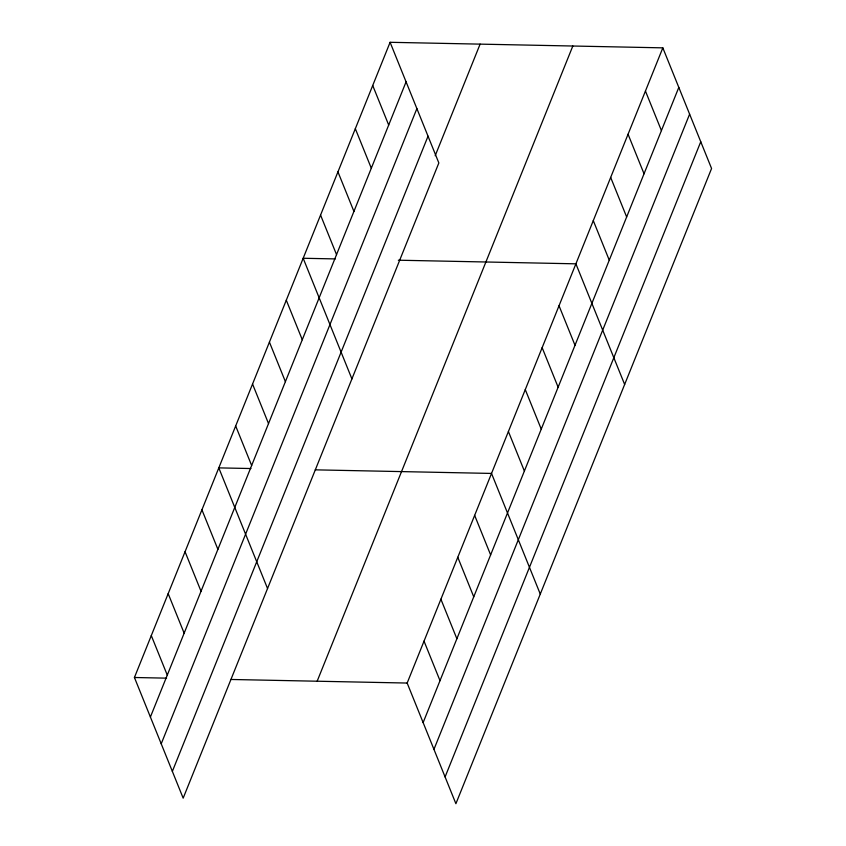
<?xml version="1.0" encoding="UTF-8"?>
<svg xmlns="http://www.w3.org/2000/svg" width="846" height="846" viewBox="0 0 846 846"><rect width="100%" height="100%" fill="white"/><g stroke="black" fill="none" stroke-linecap="round" stroke-linejoin="round"><path stroke-width="1.27" d="M390.101 42.3L438.841 162.95L183.17 798.148L134.429 677.498L390.101 42.3L662.83 47.852L711.571 168.502L455.899 803.7L407.159 683.05L662.83 47.852M150.398 717.038L406.08 81.84M161.216 743.803L416.888 108.605M172.351 771.383L428.034 136.185M435.193 155.717L480.105 44.129M317.155 681.22L572.827 46.022M423.127 722.6L678.809 87.392M433.945 749.355L689.617 114.157M445.081 776.935L700.763 141.737M335.312 258.918L303.175 258.263L351.915 378.913M398.329 260.208L575.904 263.825L624.644 384.465M250.945 468.536L218.797 467.88L267.548 588.53M315.241 469.847L491.526 473.432L540.277 594.082M134.429 677.498L166.567 678.154M230.863 679.465L407.159 683.05M645.445 91.051L661.424 130.591M628.06 134.239L644.039 173.779M610.675 177.438L626.653 216.978M593.289 220.626L609.257 260.166M559.026 305.744L575.005 345.284M542.149 347.664L558.127 387.214M525.281 389.594L541.25 429.134M372.716 85.488L388.695 125.039M508.404 431.513L524.383 471.053M355.331 128.687L371.309 168.227M337.945 171.875L353.924 211.426M474.648 515.362L490.627 554.902M320.56 215.074L336.539 254.614M457.781 557.281L473.749 596.821M440.903 599.211L456.882 638.751M286.297 300.193L302.276 339.732M424.026 641.131L440.005 680.67M269.419 342.112L285.398 381.662M252.552 384.042L268.52 423.582M235.674 425.961L251.653 465.501M201.919 509.81L217.898 549.35M185.052 551.729L201.031 591.269M168.174 593.649L184.153 633.199M151.297 635.579L167.275 675.119"/></g></svg>
